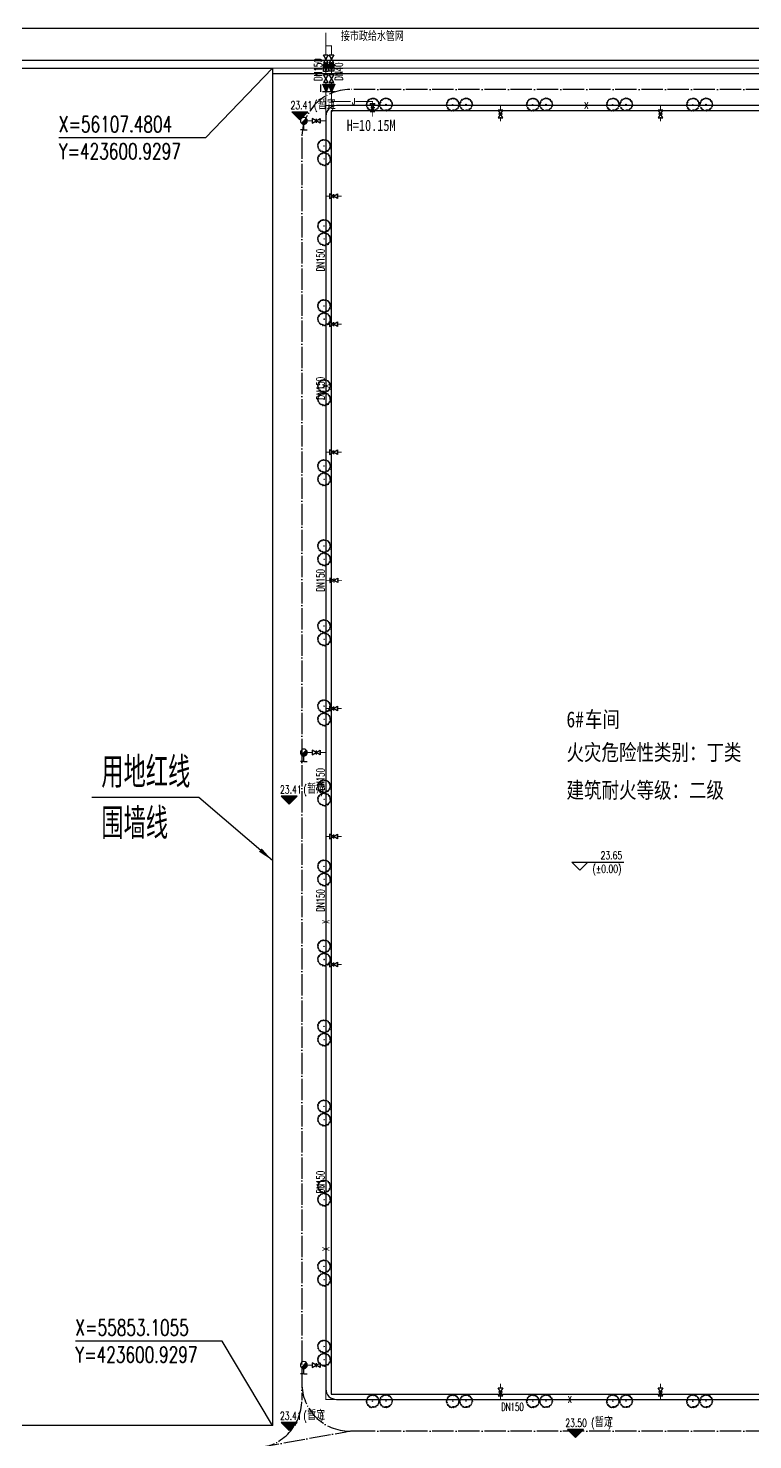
# Model space of a CAD drawing. Header units: millimetres. Extents: x 418304 to 847498, y 48187 to 111456.
# Drawn here: x 423555.2 to 423690.9, y 55850.5 to 56115 of the extents above; entities that cross this region are included whole.
import ezdxf

# ---------------------------------------------------------------- set-up
doc = ezdxf.new("R2010")
doc.units = ezdxf.units.MM
doc.header["$LTSCALE"] = 1000
doc.linetypes.add('DASH', pattern=[0.35, 0.25, -0.1])
doc.linetypes.add('DOTE', pattern=[2.42, 2, -0.2, 0.02, -0.2])
for name, color, linetype in [('A绿-1', 82, 'Continuous'), ('DIM_COOR', 3, 'Continuous'), ('DIM_ELEV', 3, 'Continuous'), ('DIM_LEAD', 3, 'Continuous'), ('EQUIP_消火栓', 7, 'Continuous'), ('PIPE-消防', 1, 'Continuous'), ('PIPE-给水', 3, 'Continuous'), ('PUB_TEXT', 7, 'Continuous'), ('TEXT_消防', 7, 'Continuous'), ('TEXT_给水', 7, 'Continuous'), ('TWT_TEXT', 7, 'Continuous'), ('VALVE_消防', 7, 'Continuous'), ('VALVE_给水', 7, 'Continuous'), ('建设布局', 7, 'Continuous'), ('道路', 4, 'Continuous'), ('道路中心线', 1, 'DOTE'), ('道路网', 7, 'Continuous')]:
    doc.layers.add(name, color=color, linetype=linetype)
doc.styles.add('_TCH_DIM', font='SIMPLEX', dxfattribs={"bigfont": 'GBCBIG'})
doc.styles.add('_TWT_PIPEDN', font='SIMPLEX', dxfattribs={"width": 0.8, "height": 3, "bigfont": 'HZTXT'})
doc.styles.add('_TWT_PIPETEXT', font='SIMPLEX', dxfattribs={"width": 0.8, "height": 3.5, "bigfont": 'HZTXT'})
doc.styles.add('黑体', font='simhei.ttf', dxfattribs={"width": 0.8, "height": 3.5})
doc.linetypes.add('FENCELINE2', pattern='A,0.25,-0.1,[132,ltypeshp.shx,S=0.1,R=0,X=-0.1,Y=0],-0.1,1', length=1.45)

# ---------------------------------------------------------------- blocks, each defined once
blk = doc.blocks.new('wetrewtewtre')
at = {"layer": '道路网', "color": 8, "linetype": 'Continuous'}
for p, q in [((423342.15, 56114.98), (423786.51, 56114.98)), ((423342.15, 56114.98), (423786.51, 56114.98)), ((423342.15, 56108.98), (423786.51, 56108.98)), ((423342.15, 56108.98), (423786.51, 56108.98))]:
    blk.add_line(p, q, dxfattribs=at)
blk = doc.blocks.new('004')
at = {"layer": 'A绿-1', "color": 8}
for p, q in [((-1068, 284), (-1052, 317)), ((-942, 226), (-1068, 284)), ((-1060, 128), (-1052, 186)), ((-966, 56), (-1060, 128)), ((-1052, 317), (-911, 278)), ((-1052, 186), (-950, 121)), ((-1052, -69), (-1052, 3)), ((-1052, 3), (-966, -3)), ((-982, 428), (-966, 461)), ((-927, 415), (-982, 428)), ((-966, 461), (-864, 454)), ((-966, -3), (-966, 56)), ((-950, 121), (-942, 226)), ((-942, 369), (-927, 415)), ((-887, 324), (-942, 369)), ((-911, 278), (-887, 324)), ((-872, 605), (-895, 533)), ((-895, 533), (-864, 481)), ((-825, 585), (-872, 605)), ((-864, 454), (-840, 461)), ((-793, 644), (-825, 585)), ((-762, 716), (-809, 677)), ((-809, 677), (-793, 644)), ((-699, 834), (-770, 749)), ((-770, 749), (-723, 742)), ((-723, 651), (-762, 716)), ((-723, 742), (-691, 683)), ((-691, 683), (-723, 651)), ((-691, 762), (-699, 834)), ((-534, 794), (-691, 762)), ((-511, 892), (-605, 840)), ((-605, 840), (-534, 794)), ((-456, 866), (-511, 892)), ((-401, 899), (-456, 866)), ((-354, 971), (-440, 997)), ((-440, 997), (-401, 899)), ((-283, 860), (-354, 971)), ((-276, 925), (-283, 860)), ((-244, 925), (-276, 925)), ((-205, 1023), (-268, 997)), ((-268, 997), (-244, 925)), ((-182, 945), (-205, 1023)), ((-134, 964), (-182, 945)), ((70, 1036), (-9, 1030)), ((-9, 1030), (-9, 991)), ((70, 977), (70, 1036)), ((93, 938), (70, 977)), ((132, 906), (93, 938)), ((179, 1023), (132, 906)), ((250, 1017), (179, 1023)), ((266, 945), (250, 1017)), ((321, 912), (266, 945)), ((360, 945), (321, 977)), ((321, 977), (321, 912)), ((360, 847), (360, 945)), ((399, 814), (360, 847)), ((438, 853), (399, 814)), ((478, 827), (438, 853)), ((525, 879), (478, 827)), ((564, 847), (525, 879)), ((532, 768), (564, 847)), ((572, 703), (532, 768)), ((564, 670), (572, 703)), ((595, 638), (564, 670)), ((658, 664), (595, 638)), ((697, 618), (658, 664)), ((744, 670), (697, 618)), ((783, 605), (744, 670)), ((791, 481), (783, 605)), ((830, 500), (791, 481)), ((807, 409), (870, 487)), ((838, 343), (807, 409)), ((870, 487), (830, 500)), ((932, 363), (838, 343)), ((932, 200), (885, 200)), ((885, 200), (909, 160)), ((925, 101), (901, 69)), ((901, 69), (972, 16)), ((909, 278), (964, 311)), ((932, 232), (909, 278)), ((909, 160), (972, 160)), ((972, 160), (925, 101)), ((964, 311), (932, 363)), ((972, 16), (972, -69)), ((-1044, -154), (-1068, -193)), ((-1068, -193), (-1029, -219)), ((-989, -108), (-1052, -69)), ((-982, -173), (-1044, -154)), ((-1029, -219), (-1005, -166)), ((-1013, -278), (-989, -258)), ((-997, -310), (-1013, -278)), ((-919, -356), (-997, -310)), ((-974, -173), (-989, -108)), ((-989, -258), (-950, -278)), ((-934, -180), (-974, -173)), ((-950, -278), (-927, -251)), ((-942, -526), (-927, -480)), ((-864, -500), (-942, -526)), ((-927, -251), (-934, -180)), ((-927, -480), (-887, -441)), ((-887, -441), (-919, -356)), ((-887, -585), (-840, -533)), ((-848, -644), (-887, -585)), ((-840, -533), (-864, -500)), ((-801, -585), (-848, -644)), ((-762, -618), (-801, -585)), ((-636, -729), (-715, -657)), ((-683, -788), (-636, -729)), ((-629, -853), (-683, -788)), ((-574, -801), (-629, -853)), ((-401, -853), (-574, -801)), ((-425, -944), (-401, -853)), ((-385, -964), (-425, -944)), ((-338, -944), (-385, -964)), ((-299, -944), (-338, -944)), ((-260, -1010), (-299, -944)), ((-229, -912), (-260, -1010)), ((-182, -912), (-229, -912)), ((-189, -1010), (-182, -912)), ((-127, -1023), (-189, -1010)), ((-119, -938), (-127, -1023)), ((-56, -958), (-119, -938)), ((-56, -1010), (-56, -958)), ((-17, -997), (-56, -1010)), ((70, -1016), (-17, -997)), ((109, -925), (70, -951)), ((70, -951), (70, -1016)), ((132, -1023), (109, -925)), ((195, -997), (132, -1023)), ((226, -944), (164, -944)), ((164, -944), (195, -997)), ((250, -984), (226, -944)), ((297, -964), (250, -984)), ((297, -833), (274, -918)), ((274, -918), (297, -964)), ((328, -912), (297, -833)), ((360, -918), (328, -912)), ((383, -892), (360, -918)), ((407, -866), (383, -892)), ((438, -873), (407, -866)), ((423, -886), (438, -873)), ((454, -918), (423, -886)), ((470, -807), (446, -801)), ((446, -801), (485, -853)), ((564, -853), (454, -918)), ((509, -794), (470, -807)), ((485, -853), (548, -833)), ((556, -735), (493, -761)), ((493, -761), (509, -794)), ((548, -833), (564, -853)), ((650, -794), (556, -735)), ((674, -761), (650, -794)), ((705, -637), (666, -683)), ((666, -683), (674, -761)), ((760, -650), (705, -637)), ((783, -618), (760, -650)), ((776, -513), (768, -552)), ((768, -552), (830, -585)), ((799, -448), (776, -513)), ((807, -618), (783, -618)), ((815, -493), (799, -448)), ((830, -585), (807, -618)), ((862, -474), (815, -493)), ((870, -278), (846, -336)), ((846, -336), (885, -435)), ((885, -435), (862, -474)), ((948, -310), (870, -278)), ((972, -69), (901, -95)), ((901, -95), (901, -180)), ((901, -180), (948, -219)), ((948, -219), (972, -271)), ((972, -271), (948, -310))]:
    blk.add_line(p, q, dxfattribs=at)
blk.add_circle((-32, 10), 31.3, dxfattribs=at)
blk = doc.blocks.new('$VALVE$00000752')
for p, q in [((-112.5, 75), (112.5, 75)), ((112.5, 75), (112.5, -75)), ((112.5, -75), (-112.5, -75))]:
    blk.add_line(p, q)
blk.add_lwpolyline([(-112.5, -75), (112.5, 0), (-112.5, 75)], close=True)
for p in [(-112.5, 0), (112.5, 0)]:
    blk.add_point(p)
blk.add_solid([(-112.5, 75), (112.5, 0), (-112.5, -75)])
blk = doc.blocks.new('$VALVE$00000295')
blk.add_lwpolyline([(-125, 72), (-125, -72), (125, 72), (125, -72), (-125, 72)])
for p in [(-125, 0), (125, 0)]:
    blk.add_point(p)
blk = doc.blocks.new('$VALVE$00000656')
for p, q in [((-113, 110), (-113, -100)), ((118, -164), (-119, -164))]:
    blk.add_line(p, q)
blk.add_lwpolyline([(119, 5, 203, 0, 0), (-113, 5, 0, 0, 0)], format="xyseb")
blk.add_lwpolyline([(119, 107), (-113, 5), (119, -97)], close=True)
for p in [(-113, 5), (119, 5)]:
    blk.add_point(p)
blk.add_solid([(-44, -164), (-44, -139), (-119, -164)])
blk = doc.blocks.new('$TwtSys$00000385')
for p, q in [((0, 331), (-130, 331)), ((92, 92), (-92, -92)), ((0, 331), (0, 131)), ((0, 331), (130, 331))]:
    blk.add_line(p, q)
for start, end in [(135, 315), (315, 135)]:
    blk.add_arc((0, 0), 131, start, end)
at = {"color": 0}
for points in [[(-34, 127), (-127, 34), (34, 127), (-127, -34)], [(-93, 93), (-93, 93), (-34, 127), (-127, 34)], [(34, 127), (-127, -34), (93, 93), (-93, -93)]]:
    blk.add_solid(points, dxfattribs=at)
blk = doc.blocks.new('$VALVE$00000296')
for points in [[(-125, 72), (-125, -72), (125, 72), (125, -72), (-125, 72)], [(0, 60), (0, -64)]]:
    blk.add_lwpolyline(points)
for p in [(-125, 0), (125, 0)]:
    blk.add_point(p)

msp = doc.modelspace()

# ---------------------------------------------------------------- hatches: boundary and pattern name
at = {"layer": 'DIM_ELEV'}
for points in [[(423606.064, 56097.788), (423604.564, 56099.288), (423607.564, 56099.288)], [(423604.08, 55969.537), (423605.58, 55971.037), (423602.58, 55971.037)], [(423604.08, 55852.167), (423605.58, 55853.667), (423602.58, 55853.667)], [(423657.737, 55850.848), (423659.237, 55852.348), (423656.237, 55852.348)]]:
    msp.add_hatch(color=256, dxfattribs=at).paths.add_polyline_path(points)
at = {"layer": 'PIPE-消防', "linetype": 'Continuous'}
for points in [[(423610.93, 55857.999), (423610.93, 55857.911), (423610.842, 55857.911)], [(423610.93, 55857.999), (423610.842, 55857.999), (423610.842, 55857.911)]]:
    msp.add_hatch(color=256, dxfattribs=at).paths.add_polyline_path(points)
at = {"layer": 'PIPE-给水', "linetype": 'Continuous'}
for points in [[(423612.004, 56111.677), (423612.091, 56111.677), (423612.091, 56111.765)], [(423612.004, 56111.677), (423612.004, 56111.765), (423612.091, 56111.765)], [(423611.986, 56101.267), (423611.899, 56101.267), (423611.898, 56101.179)], [(423611.986, 56101.267), (423611.986, 56101.179), (423611.898, 56101.179)], [(423619.702, 56101.267), (423619.702, 56101.354), (423619.789, 56101.354)], [(423619.702, 56101.267), (423619.789, 56101.267), (423619.789, 56101.354)]]:
    msp.add_hatch(color=256, dxfattribs=at).paths.add_polyline_path(points)

# ---------------------------------------------------------------- linework, layer by layer
at = {"color": 1, "linetype": 'DASH', "ltscale": 0.02, "const_width": 0.2}
msp.add_lwpolyline([(423795.015, 55713.137), (423431.612, 55713.172), (423431.612, 55853.106), (423600.93, 55853.106), (423600.93, 56107.48), (423785.939, 56107.48), (423795.015, 56099.312), (423795.015, 55713.137)], dxfattribs=at)
at = {"linetype": 'FENCELINE2', "ltscale": 0.005, "const_width": 0.1}
msp.add_lwpolyline([(423795.015, 55713.137), (423431.612, 55713.172), (423431.612, 55853.106), (423600.93, 55853.106), (423600.93, 56107.48), (423785.939, 56107.48), (423795.015, 56099.312), (423795.015, 55978.692)], dxfattribs=at)
msp.add_lwpolyline([(423702.41, 55859.005), (423702.41, 56099.48), (423611.93, 56099.48), (423611.93, 55859.005)], close=True)
at = {"layer": 'DIM_COOR', "color": 3}
for p, q in [((423600.93, 56107.48), (423588.409, 56094.456)), ((423588.409, 56094.456), (423560.909, 56094.456)), ((423591.524, 55868.946), (423564.024, 55868.946)), ((423600.93, 55853.106), (423591.524, 55868.946))]:
    msp.add_line(p, q, dxfattribs=at)
at = {"layer": 'DIM_ELEV'}
for p, q in [((423606.064, 56097.788), (423604.564, 56099.288)), ((423604.564, 56099.288), (423607.564, 56099.288)), ((423606.064, 56097.788), (423607.564, 56099.288)), ((423604.08, 55969.537), (423602.58, 55971.037)), ((423605.58, 55971.037), (423602.58, 55971.037)), ((423604.08, 55969.537), (423605.58, 55971.037)), ((423658.541, 55957.21), (423657.041, 55958.71)), ((423657.041, 55958.71), (423666.769, 55958.71)), ((423658.541, 55957.21), (423660.041, 55958.71)), ((423604.08, 55852.167), (423602.58, 55853.667)), ((423605.58, 55853.667), (423602.58, 55853.667)), ((423604.08, 55852.167), (423605.58, 55853.667)), ((423657.737, 55850.848), (423656.237, 55852.348)), ((423659.237, 55852.348), (423656.237, 55852.348)), ((423657.737, 55850.848), (423659.237, 55852.348))]:
    msp.add_line(p, q, dxfattribs=at)
at = {"layer": 'DIM_LEAD'}
for p, q in [((423587.161, 55970.843), (423567.069, 55970.843)), ((423600.93, 55959.016), (423587.161, 55970.843))]:
    msp.add_line(p, q, dxfattribs=at)
msp.add_lwpolyline([(423600.93, 55959.016, 0, 0.8, 0), (423598.654, 55960.971, 0, 0, 0)], format="xyseb", dxfattribs=at)
at = {"layer": 'PIPE-消防', "linetype": 'Continuous', "ltscale": 0.005, "const_width": 0.175}
for points in [[(423610.946, 56109.982), (423610.954, 56114.137)], [(423610.94, 56106.292), (423610.941, 56106.901)], [(423610.943, 56108.251), (423610.944, 56108.479)], [(423610.937, 56104.447), (423610.937, 56104.79)], [(423610.93, 56100.48), (423610.934, 56103.057)], [(423610.93, 56100.48), (423618.633, 56100.48)], [(423610.93, 56100.48), (423610.93, 56083.516)], [(423621.149, 56100.48), (423643.656, 56100.48)], [(423643.656, 56099.693), (423643.656, 56100.48)], [(423643.656, 56100.48), (423659.102, 56100.48)], [(423643.656, 56097.52), (423643.656, 56098.193)], [(423660.136, 56100.48), (423673.656, 56100.48)], [(423673.656, 56099.693), (423673.656, 56100.48)], [(423673.656, 56100.48), (423703.432, 56100.48)], [(423673.656, 56097.52), (423673.656, 56098.193)], [(423607.453, 56097.62), (423608.355, 56097.62)], [(423609.855, 56097.62), (423610.93, 56097.62)], [(423610.93, 56083.516), (423611.603, 56083.516)], [(423610.93, 56083.516), (423610.93, 56059.516)], [(423613.103, 56083.516), (423613.89, 56083.516)], [(423610.93, 56059.516), (423611.603, 56059.516)], [(423610.93, 56059.516), (423610.93, 56048.33)], [(423613.103, 56059.516), (423613.89, 56059.516)], [(423610.93, 56047.296), (423610.93, 56035.516)], [(423610.93, 56035.516), (423611.603, 56035.516)], [(423610.93, 56035.516), (423610.93, 55987.516)], [(423613.103, 56035.516), (423613.89, 56035.516)], [(423610.991, 56011.516), (423611.664, 56011.516)], [(423613.164, 56011.516), (423613.951, 56011.516)], [(423610.93, 55987.516), (423611.603, 55987.516)], [(423610.93, 55987.516), (423610.93, 55963.516)], [(423613.103, 55987.516), (423613.89, 55987.516)], [(423607.453, 55979.243), (423608.355, 55979.243)], [(423609.855, 55979.243), (423610.93, 55979.243)], [(423610.93, 55963.516), (423611.603, 55963.516)], [(423610.93, 55963.516), (423610.93, 55947.926)], [(423613.103, 55963.516), (423613.89, 55963.516)], [(423610.93, 55946.893), (423610.93, 55939.516)], [(423610.93, 55939.516), (423611.603, 55939.516)], [(423610.93, 55939.516), (423610.93, 55886.618)], [(423613.103, 55939.516), (423613.89, 55939.516)], [(423610.93, 55885.585), (423610.93, 55857.999)], [(423607.453, 55864.447), (423608.355, 55864.447)], [(423609.855, 55864.447), (423610.93, 55864.447)], [(423643.656, 55860.178), (423643.656, 55860.965)], [(423673.656, 55860.178), (423673.656, 55860.965)], [(423610.93, 55857.999), (423656.024, 55857.999)], [(423643.656, 55858.005), (423643.656, 55858.678)], [(423657.057, 55857.999), (423694.028, 55857.999)], [(423673.656, 55858.005), (423673.656, 55858.678)]]:
    msp.add_lwpolyline(points, dxfattribs=at)
at = {"layer": 'PIPE-给水', "linetype": 'Continuous', "ltscale": 0.005, "const_width": 0.175}
for points in [[(423610.949, 56111.677), (423612.004, 56111.677)], [(423612.001, 56109.994), (423612.004, 56111.677)], [(423612.004, 56111.677), (423612.004, 56111.677)], [(423611.994, 56106.304), (423611.996, 56106.913)], [(423611.998, 56108.263), (423611.998, 56108.492)], [(423611.991, 56104.459), (423611.992, 56104.802)], [(423611.986, 56101.267), (423611.989, 56103.069)], [(423611.986, 56101.267), (423615.599, 56101.267)], [(423616.48, 56101.267), (423619.702, 56101.267)], [(423619.702, 56101.267), (423619.702, 56100.889)], [(423619.702, 56099.389), (423619.702, 56098.421)]]:
    msp.add_lwpolyline(points, dxfattribs=at)
at = {"layer": '建设布局', "color": 1, "linetype": 'Continuous', "flags": 128}
msp.add_lwpolyline([(423516.312, 56107.48), (423600.93, 56107.48), (423600.93, 55853.106), (423431.612, 55853.106), (423431.612, 55949.98), (423516.312, 55949.98)], close=True, dxfattribs=at)
msp.add_lwpolyline([(423516.312, 56107.48), (423600.93, 56107.48), (423600.93, 55853.106), (423431.612, 55853.106), (423431.612, 55949.98), (423516.312, 55949.98)], close=True, dxfattribs=at)
at = {"layer": '道路', "color": 8}
msp.add_line((423600.93, 56106.48), (423782.015, 56106.48), dxfattribs=at)
msp.add_lwpolyline([(423703.41, 55860.005), (423703.41, 56098.48, 0.4142136), (423701.41, 56100.48), (423612.93, 56100.48, 0.4142136), (423610.93, 56098.48), (423610.93, 55860.005, 0.4142136), (423612.93, 55858.005), (423701.41, 55858.005, 0.4142136)], format="xyb", close=True, dxfattribs=at)
at = {"layer": '道路中心线', "color": 8, "linetype": 'DOTE', "ltscale": 0.002}
for p, q in [((423776.952, 56103.48), (423615.43, 56103.48)), ((423606.43, 56094.48), (423606.43, 55857.88)), ((423598.209, 55849.018), (423614.651, 55851.93)), ((423776.952, 55852.068), (423616.221, 55852.068))]:
    msp.add_line(p, q, dxfattribs=at)
for centre, start, end in [((423615.43, 56094.48), 90, 180), ((423615.43, 55861.068), 180, 270), ((423597.43, 55857.88), 270, 0), ((423616.221, 55843.068), 90, 100.04531)]:
    msp.add_arc(centre, 9, start, end, dxfattribs=at)

# ---------------------------------------------------------------- block references
msp.add_blockref('wetrewtewtre', (0, 0))
at = {"layer": 'A绿-1', "xscale": 0.001167051214724779, "yscale": 0.00116705121472478, "zscale": -0.00116705121472478}
for p, rotation in [((423619.701, 56100.719), 110.3603193262186), ((423622.179, 56100.733), 110.3603193262186), ((423634.701, 56100.719), 110.3603193262186), ((423637.179, 56100.733), 110.3603193262186), ((423649.701, 56100.719), 110.3603193262186), ((423652.179, 56100.733), 110.3603193262186), ((423664.701, 56100.719), 110.3603193262186), ((423667.179, 56100.733), 110.3603193262186), ((423679.701, 56100.719), 110.3603193262186), ((423682.179, 56100.733), 110.3603193262186), ((423610.569, 56092.933), 200.3603193262186), ((423610.583, 56090.454), 200.3603193262186), ((423610.569, 56077.933), 200.3603193262186), ((423610.583, 56075.454), 200.3603193262186), ((423610.569, 56062.933), 200.3603193262186), ((423610.583, 56060.454), 200.3603193262186), ((423610.569, 56047.933), 200.3603193262186), ((423610.583, 56045.454), 200.3603193262186), ((423610.569, 56032.933), 200.3603193262186), ((423610.583, 56030.454), 200.3603193262186), ((423610.569, 56017.933), 200.3603193262186), ((423610.583, 56015.454), 200.3603193262186), ((423610.569, 56002.933), 200.3603193262186), ((423610.583, 56000.454), 200.3603193262186), ((423610.569, 55987.933), 200.3603193262186), ((423610.583, 55985.454), 200.3603193262186), ((423610.569, 55972.933), 200.3603193262186), ((423610.583, 55970.454), 200.3603193262186), ((423610.569, 55957.933), 200.3603193262186), ((423610.583, 55955.454), 200.3603193262186), ((423610.569, 55942.933), 200.3603193262186), ((423610.583, 55940.454), 200.3603193262186), ((423610.569, 55927.933), 200.3603193262186), ((423610.583, 55925.454), 200.3603193262186), ((423610.569, 55912.933), 200.3603193262186), ((423610.583, 55910.454), 200.3603193262186), ((423610.569, 55897.933), 200.3603193262186), ((423610.583, 55895.454), 200.3603193262186), ((423610.569, 55882.933), 200.3603193262186), ((423610.583, 55880.454), 200.3603193262186), ((423610.569, 55867.933), 200.3603193262186), ((423610.583, 55865.454), 200.3603193262186), ((423619.701, 55857.722), 110.3603193262186), ((423622.179, 55857.736), 110.3603193262186), ((423634.701, 55857.722), 110.3603193262186), ((423637.179, 55857.736), 110.3603193262186), ((423649.701, 55857.722), 110.3603193262186), ((423652.179, 55857.736), 110.3603193262186), ((423664.701, 55857.722), 110.3603193262186), ((423667.179, 55857.736), 110.3603193262186), ((423679.701, 55857.722), 110.3603193262186), ((423682.179, 55857.736), 110.3603193262186)]:
    msp.add_blockref('004', p, dxfattribs=dict(at, rotation=rotation))
at = {"layer": 'EQUIP_消火栓', "xscale": 0.005, "yscale": 0.005, "zscale": 0.005, "rotation": 179.8316494478568}
for p in [(423606.81, 56097.62), (423606.81, 55979.243), (423606.81, 55864.447)]:
    msp.add_blockref('$TwtSys$00000385', p, dxfattribs=at)
at = {"layer": 'VALVE_消防', "xscale": 0.006, "zscale": 0.006}
for name, p, yscale, rotation in [('$VALVE$00000656', (423610.935, 56103.752), -0.006, 89.89847670962546), ('$VALVE$00000656', (423611.99, 56103.764), -0.006, 89.9035725073854), ('$VALVE$00000296', (423643.656, 56098.943), 0.006, 90), ('$VALVE$00000296', (423673.656, 56098.943), 0.006, 90), ('$VALVE$00000296', (423643.656, 55859.428), 0.006, 90), ('$VALVE$00000296', (423673.656, 55859.428), 0.006, 90)]:
    msp.add_blockref(name, p, dxfattribs=dict(at, yscale=yscale, rotation=rotation))
at = {"layer": 'VALVE_消防', "xscale": 0.006, "yscale": 0.006, "zscale": 0.006}
for p in [(423609.105, 56097.62), (423612.353, 56083.516), (423612.353, 56059.516), (423612.353, 56035.516), (423612.414, 56011.516), (423612.353, 55987.516), (423609.105, 55979.243), (423612.353, 55963.516), (423612.353, 55939.516), (423609.105, 55864.447)]:
    msp.add_blockref('$VALVE$00000296', p, dxfattribs=at)
at = {"layer": 'VALVE_给水', "zscale": 0.006}
for name, p, xscale, yscale, rotation in [('$VALVE$00000295', (423610.945, 56109.23), -0.006, 0.006, 89.89847670962546), ('$VALVE$00000295', (423611.999, 56109.243), -0.006, 0.006, 89.9035725073854), ('$VALVE$00000752', (423610.942, 56107.576), 0.006, 0.006, 269.8984767096255), ('$VALVE$00000295', (423610.938, 56105.541), -0.006, 0.006, 89.89847670962546), ('$VALVE$00000752', (423611.997, 56107.588), 0.006, 0.006, 269.9035725073854), ('$VALVE$00000295', (423611.993, 56105.553), -0.006, 0.006, 89.9035725073854), ('$VALVE$00000296', (423619.702, 56100.139), -0.006, -0.006, 270)]:
    msp.add_blockref(name, p, dxfattribs=dict(at, xscale=xscale, yscale=yscale, rotation=rotation))

# ---------------------------------------------------------------- texts
at = {"layer": 'PUB_TEXT'}
for s, height, style, width, p in [('23.41', 1.4875, '_TCH_DIM', 0.705882, (423604.321, 56099.813)), ('(', 1.488, '_TCH_DIM', 0.705882, (423608.721, 56099.813)), (')', 1.488, '_TCH_DIM', 0.705882, (423611.878, 56099.813)), ('X=56107.4804', 2.975, '_TCH_DIM', 0.705882, (423560.909, 56095.506)), ('H=10.15M', 2.103, '黑体', 0.8, (423614.847, 56095.726)), ('Y=423600.9297', 2.975, '_TCH_DIM', 0.705882, (423560.909, 56090.431)), ('车间', 3.0042, '黑体', 0.8, (423659.484, 55983.96)), ('6#', 3.0042, '黑体', 0.8, (423656.027, 55983.96)), ('火灾危险性类别：丁类', 3.0042, '黑体', 0.8, (423656.027, 55977.776)), ('建筑耐火等级：二级', 3.0042, '黑体', 0.8, (423656.027, 55970.696)), ('23.41', 1.4875, '_TCH_DIM', 0.705882, (423602.336, 55971.562)), ('(', 1.488, '_TCH_DIM', 0.705882, (423606.736, 55971.562)), (')', 1.488, '_TCH_DIM', 0.705882, (423609.893, 55971.562)), ('23.65', 1.4875, '_TCH_DIM', 0.705882, (423662.419, 55959.235)), ('(%%P0.00)', 1.4875, '_TCH_DIM', 0.705882, (423660.919, 55956.697)), ('X=55853.1055', 2.975, '_TCH_DIM', 0.705882, (423564.024, 55869.996)), ('Y=423600.9297', 2.975, '_TCH_DIM', 0.705882, (423564.024, 55864.921)), ('23.41', 1.4875, '_TCH_DIM', 0.705882, (423602.336, 55854.192)), ('(', 1.488, '_TCH_DIM', 0.705882, (423606.736, 55854.192)), (')', 1.488, '_TCH_DIM', 0.705882, (423609.893, 55854.192)), ('23.50', 1.4875, '_TCH_DIM', 0.705882, (423655.802, 55852.873)), ('(', 1.488, '_TCH_DIM', 0.705882, (423660.652, 55852.873)), (')', 1.488, '_TCH_DIM', 0.705882, (423663.81, 55852.873))]:
    msp.add_text(s, height=height, dxfattribs=dict(at, style=style, width=width)).set_placement(p)
at = {"layer": 'PUB_TEXT', "style": '_TCH_DIM'}
for s, height, p in [('暂定', 1.6879, (423609.421, 56099.813)), ('用地红线', 5.7872, (423568.869, 55972.643)), ('暂定', 1.6879, (423607.436, 55971.562)), ('围墙线', 5.7872, (423568.869, 55963.043)), ('暂定', 1.6879, (423607.436, 55854.192)), ('暂定', 1.6879, (423661.352, 55852.873))]:
    msp.add_text(s, height=height, dxfattribs=at).set_placement(p)
at = {"layer": 'TEXT_消防', "linetype": 'Continuous', "style": '_TWT_PIPEDN', "width": 0.64}
for p in [(423610.237, 56105.096), (423610.68, 56069.39), (423610.68, 56045.39), (423610.68, 56009.39), (423610.68, 55972.09), (423610.68, 55949.39), (423610.68, 55896.631)]:
    msp.add_text('DN150', height=1.5, rotation=90, dxfattribs=at).set_placement(p)
at = {"layer": 'TEXT_消防', "style": '_TWT_PIPETEXT', "width": 0.64}
for p in [(423659.352, 56099.855), (423656.274, 55857.374)]:
    msp.add_text('X', height=1.25, dxfattribs=at).set_placement(p)
for p in [(423611.555, 56047.546), (423611.555, 55947.143), (423611.555, 55885.835)]:
    msp.add_text('X', height=1.25, rotation=90, dxfattribs=at).set_placement(p)
at = {"layer": 'TEXT_消防', "linetype": 'Continuous', "style": '_TWT_PIPEDN', "width": 0.64}
msp.add_text('DN150', height=1.5, dxfattribs=at).set_placement((423643.781, 55855.863))
at = {"layer": 'TEXT_给水', "linetype": 'Continuous', "style": '_TWT_PIPEDN', "width": 0.64}
msp.add_text('DN40', height=1.5, rotation=90, dxfattribs=at).set_placement((423614.101, 56105.129))
at = {"layer": 'TEXT_给水', "style": '_TWT_PIPETEXT', "width": 0.64}
msp.add_text('J', height=1.25, dxfattribs=at).set_placement((423615.849, 56100.642))
at = {"layer": 'TWT_TEXT', "style": '_TCH_DIM'}
msp.add_text('接市政给水管网', height=1.6879, dxfattribs=at).set_placement((423613.751, 56112.592))

doc.saveas('drawing.dxf')
